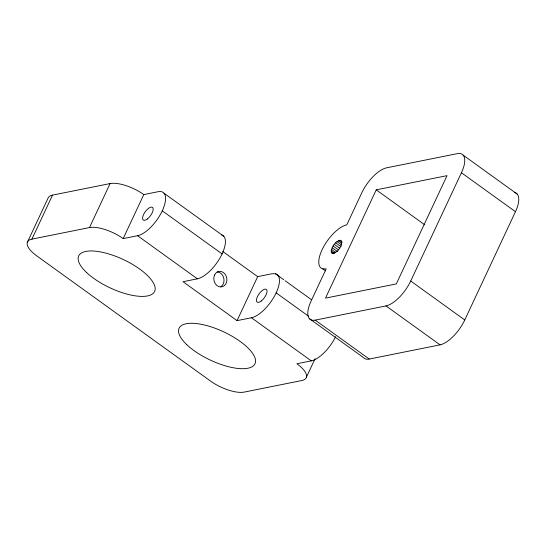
<?xml version="1.0" encoding="UTF-8"?>
<svg xmlns="http://www.w3.org/2000/svg" width="546" height="546" viewBox="0 0 546 546"><rect width="100%" height="100%" fill="white"/><g stroke="black" fill="none" stroke-linecap="round" stroke-linejoin="round"><path stroke-width="0.82" d="M331.19 250.921C332.221 246.342 335.537 240.813 340.581 240.267L341.311 240.718C342.656 245.98 337.667 252.709 332.371 253.474L331.64 253.023L331.19 250.921L334.609 253.385M27.3 242.438L47.918 198.423A26.188 9.767 25.1 0 1 52.525 195.12L110.094 183.572A26.188 9.767 25.1 0 1 143.789 194.588L158.183 191.701A26.188 10.954 -54.2 0 1 162.264 210.824L222.099 253.924M335.633 336.684A26.188 10.954 -54.2 0 1 311.275 360.858L296.887 363.745A26.188 9.767 25.1 0 1 301.795 380.542L244.226 392.089A26.188 9.767 25.1 0 1 210.531 381.067L36.821 255.924A26.188 9.767 25.1 0 1 31.914 239.128L52.525 195.12M31.914 239.128L89.483 227.58L110.094 183.572M89.483 227.58A26.188 9.767 25.1 0 1 123.171 238.602L143.789 194.588M221.389 234.814A26.188 10.954 -54.2 0 1 220.632 256.825A26.188 10.954 -54.2 0 1 197.399 278.822L183.006 281.709L237.053 320.639L257.671 276.631L272.058 273.744L275.437 273.744L283.688 279.689M376.228 189.851L325.512 298.116L396.321 283.913L447.038 175.648L376.228 189.851L424.802 224.843M306.402 377.231L315.083 358.702M322.795 268.871L326.167 268.878L311.118 301.003A26.188 10.954 -54.2 0 0 315.206 320.127L386.015 305.917A26.188 10.954 -54.2 0 0 410.715 281.026L461.431 172.761A26.188 10.954 -54.2 0 0 457.343 153.638L386.534 167.84A26.188 10.954 -54.2 0 0 361.834 192.738L346.785 224.863A26.188 10.954 -54.2 0 0 323.553 246.86A26.188 10.954 -54.2 0 0 322.795 268.871L325.532 270.843M309.384 318.618L363.431 357.555A26.188 10.954 -54.2 0 0 369.246 359.056L440.056 344.854A26.188 10.954 -54.2 0 0 464.755 319.963L515.472 211.691A26.188 10.954 -54.2 0 0 514.762 192.574M123.171 238.602L137.565 235.715A26.188 10.954 -54.2 0 0 162.264 210.824M237.053 320.639L251.447 317.752A26.188 10.954 -54.2 0 0 274.679 295.761A26.188 10.954 -54.2 0 0 275.437 273.744M463.158 155.146L517.205 194.083M461.431 172.761L515.472 211.691M410.715 281.026L464.755 319.963M339.571 240.267L342.308 242.24M338.349 240.718L341.769 243.182M336.998 241.585L341.782 245.038M335.613 242.813L341.086 246.758M334.282 244.321L339.755 248.259M333.108 246L338.581 249.938M332.159 247.734L337.633 251.679M331.504 249.413L335.613 252.375M331.238 252.15L333.292 253.631M386.015 305.917L440.056 344.854M163.998 193.209L223.833 236.316M285.06 280.685L311.2 299.508M222.782 251.494L257.671 276.631M315.206 320.127L369.246 359.056M276.146 292.861L308.47 316.148M137.565 235.715L197.399 278.822M251.447 317.752L311.275 360.858M217.24 271.942A7.856 6.504 78.7 0 1 223.737 278.03A7.856 6.504 78.7 0 1 220.925 286.657M147.352 218.994A7.856 3.29 -54.2 0 0 152.709 207.555A7.856 3.29 -54.2 0 0 143.557 214.571A7.856 3.29 -54.2 0 0 147.352 218.994M261.234 301.03A7.856 3.29 -54.2 0 0 266.591 289.598A7.856 3.29 -54.2 0 0 257.432 296.615A7.856 3.29 -54.2 0 0 261.234 301.03M186.8 344.69A41.905 15.629 25.1 0 0 252.825 366.284A41.905 15.629 25.1 0 0 211.479 326.993A41.905 15.629 25.1 0 0 186.8 344.69M86.432 272.386A41.905 15.629 25.1 0 0 152.457 293.973A41.905 15.629 25.1 0 0 111.118 254.682A41.905 15.629 25.1 0 0 86.432 272.386M214.551 275A7.856 6.504 78.7 0 0 220.557 286.971A7.856 6.504 78.7 0 0 225.914 275.539A7.856 6.504 78.7 0 0 214.551 275"/></g></svg>
